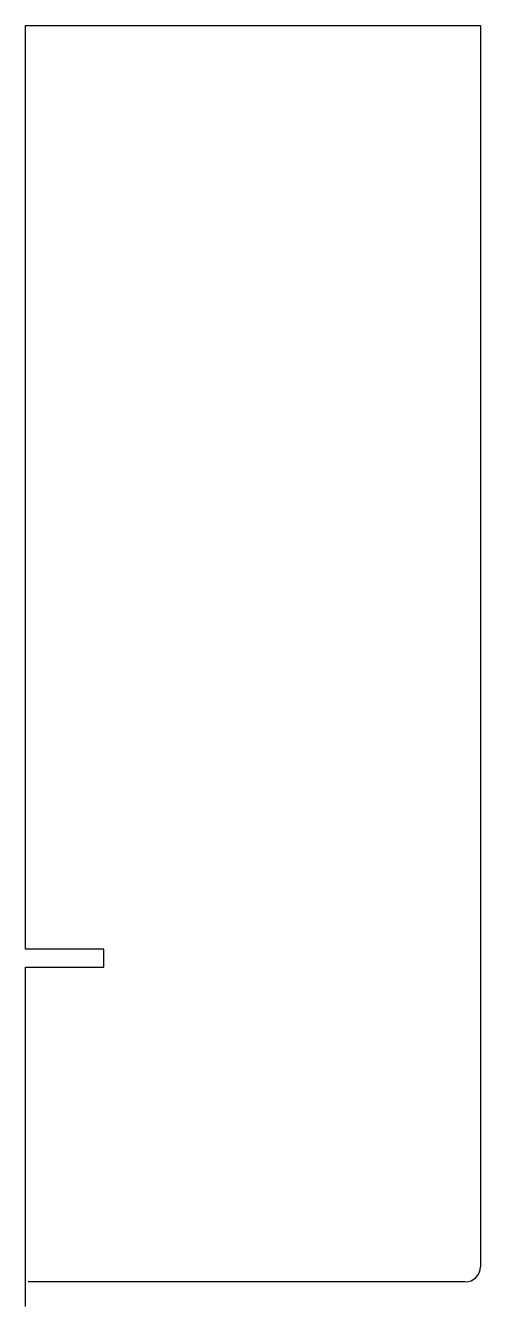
# Model space of a CAD drawing. Extents: x 1044 to 1136, y 177 to 435.
import ezdxf

# ---------------------------------------------------------------- set-up
doc = ezdxf.new("R2010")
doc.units = 0

msp = doc.modelspace()

# ---------------------------------------------------------------- linework, layer by layer
for p, q in [((1043.95, 248.7), (1043.95, 435.3)), ((1043.95, 435.3), (1135.82, 435.3)), ((1135.82, 435.3), (1135.82, 184.51)), ((1059.72, 248.7), (1043.95, 248.7)), ((1059.72, 245.06), (1059.72, 248.7)), ((1043.95, 181.51), (1043.95, 245.06)), ((1043.95, 245.06), (1059.72, 245.06)), ((1043.95, 176.51), (1043.95, 181.51)), ((1132.77, 181.46), (1044.45, 181.46))]:
    msp.add_line(p, q)
msp.add_arc((1132.77, 184.51), 3.05, 270, 0)

doc.saveas('drawing.dxf')
